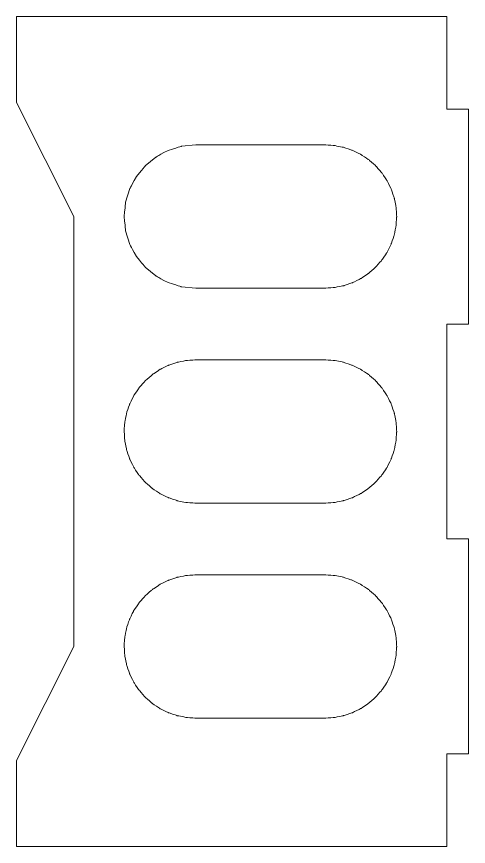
# Model space of a CAD drawing. Header units: inches. Extents: x 17 to 196, y 10 to 268.
# Drawn here: x 133.1 to 196.1, y 9.6 to 125.4 of the extents above; entities that cross this region are included whole.
import ezdxf

# ---------------------------------------------------------------- set-up
doc = ezdxf.new("R2010")
doc.units = ezdxf.units.IN
doc.header["$MEASUREMENT"] = 0
doc.layers.add('Layer 1', color=7, linetype='Continuous')

# ---------------------------------------------------------------- blocks, each defined once
blk = doc.blocks.new('block 3')
at = {"layer": 'Layer 1', "color": 7, "lineweight": 9, "true_color": 0xffffff}
blk.add_lwpolyline([(141.12, 67.45), (141.12, 37.45)], dxfattribs=at)
blk = doc.blocks.new('block 4')
at = {"layer": 'Layer 1', "color": 7, "lineweight": 9, "true_color": 0xffffff}
blk.add_lwpolyline([(141.12, 37.45), (133.12, 21.55)], dxfattribs=at)
blk = doc.blocks.new('block 5')
at = {"layer": 'Layer 1', "color": 7, "lineweight": 9, "true_color": 0xffffff}
blk.add_lwpolyline([(133.12, 21.55), (133.12, 9.55)], dxfattribs=at)
blk = doc.blocks.new('block 6')
at = {"layer": 'Layer 1', "color": 7, "lineweight": 9, "true_color": 0xffffff}
blk.add_lwpolyline([(133.12, 9.55), (193.12, 9.55)], dxfattribs=at)
blk = doc.blocks.new('block 7')
at = {"layer": 'Layer 1', "color": 7, "lineweight": 9, "true_color": 0xffffff}
blk.add_lwpolyline([(193.12, 9.55), (193.12, 22.45)], dxfattribs=at)
blk = doc.blocks.new('block 8')
at = {"layer": 'Layer 1', "color": 7, "lineweight": 9, "true_color": 0xffffff}
blk.add_lwpolyline([(193.12, 22.45), (196.12, 22.45)], dxfattribs=at)
blk = doc.blocks.new('block 9')
at = {"layer": 'Layer 1', "color": 7, "lineweight": 9, "true_color": 0xffffff}
blk.add_lwpolyline([(196.12, 22.45), (196.12, 52.45)], dxfattribs=at)
blk = doc.blocks.new('block 10')
at = {"layer": 'Layer 1', "color": 7, "lineweight": 9, "true_color": 0xffffff}
blk.add_lwpolyline([(196.12, 52.45), (193.12, 52.45)], dxfattribs=at)
blk = doc.blocks.new('block 11')
at = {"layer": 'Layer 1', "color": 7, "lineweight": 9, "true_color": 0xffffff}
blk.add_lwpolyline([(193.12, 52.45), (193.12, 67.45)], dxfattribs=at)
blk = doc.blocks.new('block 12')
at = {"layer": 'Layer 1', "color": 7, "lineweight": 9, "true_color": 0xffffff}
blk.add_lwpolyline([(193.12, 82.45), (193.12, 67.45)], dxfattribs=at)
blk = doc.blocks.new('block 13')
at = {"layer": 'Layer 1', "color": 7, "lineweight": 9, "true_color": 0xffffff}
blk.add_lwpolyline([(196.12, 82.45), (193.12, 82.45)], dxfattribs=at)
blk = doc.blocks.new('block 14')
at = {"layer": 'Layer 1', "color": 7, "lineweight": 9, "true_color": 0xffffff}
blk.add_lwpolyline([(196.12, 112.45), (196.12, 82.45)], dxfattribs=at)
blk = doc.blocks.new('block 15')
at = {"layer": 'Layer 1', "color": 7, "lineweight": 9, "true_color": 0xffffff}
blk.add_lwpolyline([(193.12, 112.45), (196.12, 112.45)], dxfattribs=at)
blk = doc.blocks.new('block 16')
at = {"layer": 'Layer 1', "color": 7, "lineweight": 9, "true_color": 0xffffff}
blk.add_lwpolyline([(193.12, 125.35), (193.12, 112.45)], dxfattribs=at)
blk = doc.blocks.new('block 17')
at = {"layer": 'Layer 1', "color": 7, "lineweight": 9, "true_color": 0xffffff}
blk.add_lwpolyline([(133.12, 125.35), (193.12, 125.35)], dxfattribs=at)
blk = doc.blocks.new('block 18')
at = {"layer": 'Layer 1', "color": 7, "lineweight": 9, "true_color": 0xffffff}
blk.add_lwpolyline([(133.12, 113.35), (133.12, 125.35)], dxfattribs=at)
blk = doc.blocks.new('block 19')
at = {"layer": 'Layer 1', "color": 7, "lineweight": 9, "true_color": 0xffffff}
blk.add_lwpolyline([(141.12, 97.45), (133.12, 113.35)], dxfattribs=at)
blk = doc.blocks.new('block 20')
at = {"layer": 'Layer 1', "color": 7, "lineweight": 9, "true_color": 0xffffff}
blk.add_lwpolyline([(141.12, 67.45), (141.12, 97.45)], dxfattribs=at)
blk = doc.blocks.new('block 21')
at = {"layer": 'Layer 1', "color": 7, "lineweight": 9, "true_color": 0xffffff}
blk.add_lwpolyline([(158.12, 47.45), (176.12, 47.45)], dxfattribs=at)
blk = doc.blocks.new('block 22')
at = {"layer": 'Layer 1', "color": 7, "lineweight": 9, "true_color": 0xffffff}
blk.add_lwpolyline([(176.12, 27.45), (176.15, 27.45), (176.25, 27.46), (176.57, 27.48), (176.95, 27.51), (177.28, 27.53), (177.39, 27.54), (177.44, 27.54), (177.46, 27.54), (177.54, 27.56), (177.84, 27.62), (178.2, 27.69), (178.54, 27.76), (178.65, 27.78), (178.72, 27.8), (178.74, 27.8), (178.8, 27.82), (179.06, 27.91), (179.74, 28.14), (179.86, 28.19), (179.94, 28.21), (180.01, 28.24), (180.1, 28.29), (180.24, 28.36), (180.56, 28.52), (180.88, 28.67), (181.01, 28.74), (181.09, 28.78), (181.15, 28.81), (181.23, 28.86), (181.35, 28.94), (181.95, 29.34), (182.07, 29.42), (182.15, 29.48), (182.21, 29.52), (182.28, 29.58), (182.37, 29.67), (182.64, 29.9), (182.92, 30.14), (183.12, 30.32), (183.17, 30.36), (183.18, 30.37), (183.23, 30.43), (183.31, 30.52), (183.54, 30.78), (183.78, 31.06), (183.98, 31.28), (184.03, 31.34), (184.04, 31.35), (184.07, 31.4), (184.14, 31.49), (184.32, 31.77), (184.54, 32.09), (184.71, 32.35), (184.76, 32.43), (184.78, 32.45), (184.8, 32.49), (184.84, 32.58), (184.98, 32.87), (185.15, 33.21), (185.3, 33.51), (185.34, 33.6), (185.36, 33.64), (185.37, 33.67), (185.4, 33.75), (185.5, 34.04), (185.62, 34.39), (185.72, 34.71), (185.76, 34.82), (185.78, 34.88), (185.79, 34.9), (185.8, 34.97), (185.85, 35.25), (185.93, 35.61), (185.99, 35.95), (186.02, 36.07), (186.03, 36.14), (186.04, 36.22), (186.06, 36.49), (186.1, 37.2), (186.11, 37.34), (186.12, 37.42), (186.12, 37.49), (186.11, 37.59), (186.1, 37.74), (186.08, 38.1), (186.05, 38.46), (186.04, 38.6), (186.04, 38.7), (186.03, 38.77), (186.01, 38.86), (185.99, 38.99), (185.85, 39.7), (185.82, 39.85), (185.8, 39.96), (185.78, 40.03), (185.75, 40.1), (185.71, 40.22), (185.6, 40.55), (185.48, 40.91), (185.39, 41.18), (185.37, 41.25), (185.36, 41.27), (185.33, 41.32), (185.28, 41.43), (185.13, 41.73), (184.96, 42.07), (184.83, 42.35), (184.79, 42.43), (184.78, 42.45), (184.75, 42.49), (184.69, 42.58), (184.51, 42.85), (184.3, 43.17), (184.12, 43.44), (184.06, 43.52), (184.04, 43.55), (184.02, 43.58), (183.96, 43.65), (183.76, 43.88), (183.51, 44.16), (183.29, 44.41), (183.21, 44.49), (183.18, 44.53), (183.16, 44.55), (183.1, 44.6), (182.89, 44.79), (182.6, 45.04), (182.35, 45.26), (182.26, 45.34), (182.2, 45.39), (182.19, 45.4), (182.14, 45.43), (181.91, 45.58), (181.61, 45.79), (181.32, 45.98), (181.21, 46.05), (181.14, 46.1), (181.07, 46.13), (180.98, 46.18), (180.85, 46.24), (180.2, 46.56), (180.08, 46.63), (179.99, 46.67), (179.93, 46.7), (179.84, 46.73), (179.71, 46.77), (179.37, 46.89), (179.02, 47), (178.88, 47.05), (178.78, 47.09), (178.71, 47.11), (178.63, 47.12), (178.5, 47.15), (177.79, 47.29), (177.52, 47.35), (177.45, 47.36), (177.44, 47.36), (177.39, 47.37), (177.28, 47.37), (176.95, 47.4), (176.57, 47.42), (176.25, 47.44), (176.15, 47.45), (176.12, 47.45)], dxfattribs=at)
blk = doc.blocks.new('block 23')
at = {"layer": 'Layer 1', "color": 7, "lineweight": 9, "true_color": 0xffffff}
blk.add_lwpolyline([(176.12, 27.45), (158.12, 27.45)], dxfattribs=at)
blk = doc.blocks.new('block 24')
at = {"layer": 'Layer 1', "color": 7, "lineweight": 9, "true_color": 0xffffff}
blk.add_lwpolyline([(158.12, 47.45), (158.08, 47.45), (157.99, 47.44), (157.67, 47.42), (157.29, 47.4), (156.96, 47.37), (156.85, 47.37), (156.8, 47.36), (156.77, 47.36), (156.69, 47.34), (156.4, 47.28), (156.03, 47.21), (155.7, 47.14), (155.58, 47.12), (155.52, 47.11), (155.5, 47.1), (155.44, 47.08), (155.17, 46.99), (154.49, 46.76), (154.37, 46.72), (154.3, 46.69), (154.23, 46.66), (154.13, 46.61), (154, 46.55), (153.67, 46.38), (153.35, 46.23), (153.23, 46.17), (153.15, 46.13), (153.09, 46.09), (153.01, 46.04), (152.89, 45.96), (152.29, 45.56), (152.17, 45.48), (152.08, 45.42), (152.02, 45.38), (151.96, 45.32), (151.86, 45.24), (151.6, 45.01), (151.32, 44.76), (151.11, 44.58), (151.07, 44.54), (151.05, 44.53), (151.01, 44.48), (150.93, 44.38), (150.7, 44.13), (150.45, 43.84), (150.26, 43.63), (150.21, 43.57), (150.19, 43.55), (150.16, 43.5), (150.1, 43.41), (149.91, 43.13), (149.7, 42.81), (149.53, 42.55), (149.47, 42.48), (149.46, 42.45), (149.44, 42.41), (149.4, 42.32), (149.25, 42.03), (149.08, 41.69), (148.94, 41.4), (148.89, 41.3), (148.87, 41.26), (148.86, 41.24), (148.84, 41.15), (148.74, 40.87), (148.62, 40.51), (148.51, 40.19), (148.47, 40.08), (148.45, 40.02), (148.45, 40.01), (148.44, 39.93), (148.38, 39.66), (148.31, 39.29), (148.24, 38.95), (148.22, 38.83), (148.2, 38.76), (148.2, 38.68), (148.18, 38.42), (148.13, 37.7), (148.13, 37.57), (148.12, 37.48), (148.12, 37.41), (148.13, 37.31), (148.14, 37.16), (148.16, 36.81), (148.18, 36.45), (148.19, 36.3), (148.2, 36.2), (148.21, 36.13), (148.22, 36.05), (148.25, 35.91), (148.39, 35.21), (148.42, 35.06), (148.44, 34.95), (148.46, 34.87), (148.48, 34.8), (148.52, 34.68), (148.63, 34.35), (148.75, 33.99), (148.84, 33.72), (148.87, 33.65), (148.87, 33.64), (148.9, 33.58), (148.95, 33.48), (149.1, 33.17), (149.27, 32.83), (149.41, 32.55), (149.45, 32.47), (149.46, 32.45), (149.48, 32.41), (149.54, 32.32), (149.72, 32.05), (149.94, 31.73), (150.12, 31.47), (150.17, 31.38), (150.2, 31.35), (150.22, 31.33), (150.28, 31.26), (150.48, 31.03), (150.73, 30.74), (150.95, 30.49), (151.02, 30.41), (151.06, 30.37), (151.07, 30.35), (151.13, 30.3), (151.35, 30.11), (151.63, 29.87), (151.89, 29.64), (151.98, 29.56), (152.03, 29.52), (152.05, 29.51), (152.1, 29.47), (152.32, 29.32), (152.63, 29.12), (152.92, 28.92), (153.03, 28.85), (153.1, 28.8), (153.16, 28.77), (153.26, 28.72), (153.39, 28.66), (154.03, 28.34), (154.16, 28.28), (154.25, 28.23), (154.31, 28.21), (154.4, 28.18), (154.53, 28.13), (154.87, 28.02), (155.21, 27.9), (155.35, 27.85), (155.46, 27.82), (155.53, 27.79), (155.61, 27.78), (155.73, 27.75), (156.44, 27.61), (156.72, 27.55), (156.78, 27.54), (156.8, 27.54), (156.85, 27.54), (156.96, 27.53), (157.29, 27.51), (157.67, 27.48), (157.99, 27.46), (158.08, 27.45), (158.12, 27.45)], dxfattribs=at)
blk = doc.blocks.new('block 25')
at = {"layer": 'Layer 1', "color": 7, "lineweight": 9, "true_color": 0xffffff}
blk.add_open_spline([(158.12, 107.45), (158.12, 107.45), (156.1, 107.25), (156.1, 107.25), (156.1, 107.25), (156.1, 107.25), (154.23, 106.67), (152.53, 105.74), (152.53, 105.74), (152.53, 105.74), (152.53, 105.74), (151.05, 104.52), (151.05, 104.52), (151.05, 104.52), (151.05, 104.52), (149.83, 103.04), (148.9, 101.34), (148.9, 101.34), (148.9, 101.34), (148.9, 101.34), (148.32, 99.47), (148.32, 99.47), (148.32, 99.47), (148.32, 99.47), (148.12, 97.45), (148.32, 95.44), (148.32, 95.44), (148.32, 95.44), (148.32, 95.44), (148.9, 93.56), (148.9, 93.56), (148.9, 93.56), (148.9, 93.56), (149.83, 91.86), (151.05, 90.38), (151.05, 90.38), (151.05, 90.38), (151.05, 90.38), (152.53, 89.16), (152.53, 89.16), (152.53, 89.16), (152.53, 89.16), (154.23, 88.24), (156.1, 87.65), (156.1, 87.65), (156.1, 87.65), (156.1, 87.65), (158.12, 87.45), (158.12, 87.45)], degree=3, knots=[0, 0, 0, 0, 1, 1, 1, 2, 2, 2, 3, 3, 3, 4, 4, 4, 5, 5, 5, 6, 6, 6, 7, 7, 7, 8, 8, 8, 9, 9, 9, 10, 10, 10, 11, 11, 11, 12, 12, 12, 13, 13, 13, 14, 14, 14, 15, 15, 15, 16, 16, 16, 16], dxfattribs=at)
blk = doc.blocks.new('block 26')
at = {"layer": 'Layer 1', "color": 7, "lineweight": 9, "true_color": 0xffffff}
blk.add_lwpolyline([(176.12, 107.45), (158.12, 107.45)], dxfattribs=at)
blk = doc.blocks.new('block 27')
at = {"layer": 'Layer 1', "color": 7, "lineweight": 9, "true_color": 0xffffff}
blk.add_lwpolyline([(176.12, 87.45), (176.15, 87.45), (176.25, 87.46), (176.57, 87.48), (176.95, 87.51), (177.28, 87.53), (177.39, 87.54), (177.44, 87.54), (177.46, 87.54), (177.54, 87.56), (177.84, 87.62), (178.2, 87.69), (178.54, 87.76), (178.65, 87.78), (178.72, 87.8), (178.74, 87.8), (178.8, 87.82), (179.06, 87.91), (179.74, 88.14), (179.86, 88.19), (179.94, 88.21), (180.01, 88.24), (180.1, 88.29), (180.24, 88.36), (180.56, 88.52), (180.88, 88.67), (181.01, 88.74), (181.09, 88.78), (181.15, 88.81), (181.23, 88.86), (181.35, 88.94), (181.95, 89.34), (182.07, 89.42), (182.15, 89.48), (182.21, 89.52), (182.28, 89.58), (182.37, 89.67), (182.64, 89.9), (182.92, 90.14), (183.12, 90.32), (183.17, 90.36), (183.18, 90.37), (183.23, 90.43), (183.31, 90.52), (183.54, 90.78), (183.78, 91.06), (183.98, 91.28), (184.03, 91.34), (184.04, 91.35), (184.07, 91.4), (184.14, 91.49), (184.32, 91.77), (184.54, 92.09), (184.71, 92.35), (184.76, 92.43), (184.78, 92.45), (184.8, 92.49), (184.84, 92.58), (184.98, 92.87), (185.15, 93.21), (185.3, 93.51), (185.34, 93.6), (185.36, 93.64), (185.37, 93.67), (185.4, 93.75), (185.5, 94.04), (185.62, 94.39), (185.72, 94.71), (185.76, 94.82), (185.78, 94.88), (185.79, 94.9), (185.8, 94.97), (185.85, 95.25), (185.93, 95.61), (185.99, 95.95), (186.02, 96.07), (186.03, 96.14), (186.04, 96.22), (186.06, 96.49), (186.1, 97.2), (186.11, 97.34), (186.12, 97.42), (186.12, 97.49), (186.11, 97.59), (186.1, 97.74), (186.08, 98.1), (186.05, 98.46), (186.04, 98.6), (186.04, 98.7), (186.03, 98.77), (186.01, 98.86), (185.99, 98.99), (185.85, 99.7), (185.82, 99.85), (185.8, 99.96), (185.78, 100.03), (185.75, 100.1), (185.71, 100.22), (185.6, 100.55), (185.48, 100.91), (185.39, 101.18), (185.37, 101.25), (185.36, 101.27), (185.33, 101.32), (185.28, 101.43), (185.13, 101.73), (184.96, 102.07), (184.83, 102.35), (184.79, 102.43), (184.78, 102.45), (184.75, 102.49), (184.69, 102.58), (184.51, 102.85), (184.3, 103.17), (184.12, 103.44), (184.06, 103.52), (184.04, 103.55), (184.02, 103.58), (183.96, 103.65), (183.76, 103.88), (183.51, 104.16), (183.29, 104.41), (183.21, 104.49), (183.18, 104.53), (183.16, 104.55), (183.1, 104.6), (182.89, 104.79), (182.6, 105.04), (182.35, 105.26), (182.26, 105.34), (182.2, 105.39), (182.19, 105.4), (182.14, 105.43), (181.91, 105.58), (181.61, 105.79), (181.32, 105.98), (181.21, 106.05), (181.14, 106.1), (181.07, 106.13), (180.98, 106.18), (180.85, 106.24), (180.2, 106.56), (180.08, 106.63), (179.99, 106.67), (179.93, 106.7), (179.84, 106.73), (179.71, 106.77), (179.37, 106.89), (179.02, 107), (178.88, 107.05), (178.78, 107.09), (178.71, 107.11), (178.63, 107.12), (178.5, 107.15), (177.79, 107.29), (177.52, 107.35), (177.45, 107.36), (177.44, 107.36), (177.39, 107.37), (177.28, 107.37), (176.95, 107.4), (176.57, 107.42), (176.25, 107.44), (176.15, 107.45), (176.12, 107.45)], dxfattribs=at)
blk = doc.blocks.new('block 28')
at = {"layer": 'Layer 1', "color": 7, "lineweight": 9, "true_color": 0xffffff}
blk.add_lwpolyline([(158.12, 87.45), (176.12, 87.45)], dxfattribs=at)
blk = doc.blocks.new('block 29')
at = {"layer": 'Layer 1', "color": 7, "lineweight": 9, "true_color": 0xffffff}
blk.add_lwpolyline([(158.12, 77.45), (176.12, 77.45)], dxfattribs=at)
blk = doc.blocks.new('block 30')
at = {"layer": 'Layer 1', "color": 7, "lineweight": 9, "true_color": 0xffffff}
blk.add_lwpolyline([(176.12, 57.45), (176.15, 57.45), (176.25, 57.46), (176.57, 57.48), (176.95, 57.51), (177.28, 57.53), (177.39, 57.54), (177.44, 57.54), (177.46, 57.54), (177.54, 57.56), (177.84, 57.62), (178.2, 57.69), (178.54, 57.76), (178.65, 57.78), (178.72, 57.8), (178.74, 57.8), (178.8, 57.82), (179.06, 57.91), (179.74, 58.14), (179.86, 58.19), (179.94, 58.21), (180.01, 58.24), (180.1, 58.29), (180.24, 58.36), (180.56, 58.52), (180.88, 58.67), (181.01, 58.74), (181.09, 58.78), (181.15, 58.81), (181.23, 58.86), (181.35, 58.94), (181.95, 59.34), (182.07, 59.42), (182.15, 59.48), (182.21, 59.52), (182.28, 59.58), (182.37, 59.67), (182.64, 59.9), (182.92, 60.14), (183.12, 60.32), (183.17, 60.36), (183.18, 60.37), (183.23, 60.43), (183.31, 60.52), (183.54, 60.78), (183.78, 61.06), (183.98, 61.28), (184.03, 61.34), (184.04, 61.35), (184.07, 61.4), (184.14, 61.49), (184.32, 61.77), (184.54, 62.09), (184.71, 62.35), (184.76, 62.43), (184.78, 62.45), (184.8, 62.49), (184.84, 62.58), (184.98, 62.87), (185.15, 63.21), (185.3, 63.51), (185.34, 63.6), (185.36, 63.64), (185.37, 63.67), (185.4, 63.75), (185.5, 64.04), (185.62, 64.39), (185.72, 64.71), (185.76, 64.82), (185.78, 64.88), (185.79, 64.9), (185.8, 64.97), (185.85, 65.25), (185.93, 65.61), (185.99, 65.95), (186.02, 66.07), (186.03, 66.14), (186.04, 66.22), (186.06, 66.49), (186.1, 67.2), (186.11, 67.34), (186.12, 67.42), (186.12, 67.49), (186.11, 67.59), (186.1, 67.74), (186.08, 68.1), (186.05, 68.46), (186.04, 68.6), (186.04, 68.7), (186.03, 68.77), (186.01, 68.86), (185.99, 68.99), (185.85, 69.7), (185.82, 69.85), (185.8, 69.96), (185.78, 70.03), (185.75, 70.1), (185.71, 70.22), (185.6, 70.55), (185.48, 70.91), (185.39, 71.18), (185.37, 71.25), (185.36, 71.27), (185.33, 71.32), (185.28, 71.43), (185.13, 71.73), (184.96, 72.07), (184.83, 72.35), (184.79, 72.43), (184.78, 72.45), (184.75, 72.49), (184.69, 72.58), (184.51, 72.85), (184.3, 73.17), (184.12, 73.44), (184.06, 73.52), (184.04, 73.55), (184.02, 73.58), (183.96, 73.65), (183.76, 73.88), (183.51, 74.16), (183.29, 74.41), (183.21, 74.49), (183.18, 74.53), (183.16, 74.55), (183.1, 74.6), (182.89, 74.79), (182.6, 75.04), (182.35, 75.26), (182.26, 75.34), (182.2, 75.39), (182.19, 75.4), (182.14, 75.43), (181.91, 75.58), (181.61, 75.79), (181.32, 75.98), (181.21, 76.05), (181.14, 76.1), (181.07, 76.13), (180.98, 76.18), (180.85, 76.24), (180.2, 76.56), (180.08, 76.63), (179.99, 76.67), (179.93, 76.7), (179.84, 76.73), (179.71, 76.77), (179.37, 76.89), (179.02, 77), (178.88, 77.05), (178.78, 77.09), (178.71, 77.11), (178.63, 77.12), (178.5, 77.15), (177.79, 77.29), (177.52, 77.35), (177.45, 77.36), (177.44, 77.36), (177.39, 77.37), (177.28, 77.37), (176.95, 77.4), (176.57, 77.42), (176.25, 77.44), (176.15, 77.45), (176.12, 77.45)], dxfattribs=at)
blk = doc.blocks.new('block 31')
at = {"layer": 'Layer 1', "color": 7, "lineweight": 9, "true_color": 0xffffff}
blk.add_lwpolyline([(176.12, 57.45), (158.12, 57.45)], dxfattribs=at)
blk = doc.blocks.new('block 32')
at = {"layer": 'Layer 1', "color": 7, "lineweight": 9, "true_color": 0xffffff}
blk.add_lwpolyline([(158.12, 77.45), (158.08, 77.45), (157.99, 77.44), (157.67, 77.42), (157.29, 77.4), (156.96, 77.37), (156.85, 77.37), (156.8, 77.36), (156.77, 77.36), (156.69, 77.34), (156.4, 77.28), (156.03, 77.21), (155.7, 77.14), (155.58, 77.12), (155.52, 77.11), (155.5, 77.1), (155.44, 77.08), (155.17, 76.99), (154.49, 76.76), (154.37, 76.72), (154.3, 76.69), (154.23, 76.66), (154.13, 76.61), (154, 76.55), (153.67, 76.38), (153.35, 76.23), (153.23, 76.17), (153.15, 76.13), (153.09, 76.09), (153.01, 76.04), (152.89, 75.96), (152.29, 75.56), (152.17, 75.48), (152.08, 75.42), (152.02, 75.38), (151.96, 75.32), (151.86, 75.24), (151.6, 75.01), (151.32, 74.76), (151.11, 74.58), (151.07, 74.54), (151.05, 74.53), (151.01, 74.48), (150.93, 74.38), (150.7, 74.13), (150.45, 73.84), (150.26, 73.63), (150.21, 73.57), (150.19, 73.55), (150.16, 73.5), (150.1, 73.41), (149.91, 73.13), (149.7, 72.81), (149.53, 72.55), (149.47, 72.48), (149.46, 72.45), (149.44, 72.41), (149.4, 72.32), (149.25, 72.03), (149.08, 71.69), (148.94, 71.4), (148.89, 71.3), (148.87, 71.26), (148.86, 71.24), (148.84, 71.15), (148.74, 70.87), (148.62, 70.51), (148.51, 70.19), (148.47, 70.08), (148.45, 70.02), (148.45, 70.01), (148.44, 69.93), (148.38, 69.66), (148.31, 69.29), (148.24, 68.95), (148.22, 68.83), (148.2, 68.76), (148.2, 68.68), (148.18, 68.42), (148.13, 67.7), (148.13, 67.57), (148.12, 67.48), (148.12, 67.41), (148.13, 67.31), (148.14, 67.16), (148.16, 66.81), (148.18, 66.45), (148.19, 66.3), (148.2, 66.2), (148.21, 66.13), (148.22, 66.05), (148.25, 65.91), (148.39, 65.21), (148.42, 65.06), (148.44, 64.95), (148.46, 64.87), (148.48, 64.8), (148.52, 64.68), (148.63, 64.35), (148.75, 63.99), (148.84, 63.72), (148.87, 63.65), (148.87, 63.64), (148.9, 63.58), (148.95, 63.48), (149.1, 63.17), (149.27, 62.83), (149.41, 62.55), (149.45, 62.47), (149.46, 62.45), (149.48, 62.41), (149.54, 62.32), (149.72, 62.05), (149.94, 61.73), (150.12, 61.47), (150.17, 61.38), (150.2, 61.35), (150.22, 61.33), (150.28, 61.26), (150.48, 61.03), (150.73, 60.74), (150.95, 60.49), (151.02, 60.41), (151.06, 60.37), (151.07, 60.35), (151.13, 60.3), (151.35, 60.11), (151.63, 59.87), (151.89, 59.64), (151.98, 59.56), (152.03, 59.52), (152.05, 59.51), (152.1, 59.47), (152.32, 59.32), (152.63, 59.12), (152.92, 58.92), (153.03, 58.85), (153.1, 58.8), (153.16, 58.77), (153.26, 58.72), (153.39, 58.66), (154.03, 58.34), (154.16, 58.28), (154.25, 58.23), (154.31, 58.21), (154.4, 58.18), (154.53, 58.13), (154.87, 58.02), (155.21, 57.9), (155.35, 57.85), (155.46, 57.82), (155.53, 57.79), (155.61, 57.78), (155.73, 57.75), (156.44, 57.61), (156.72, 57.55), (156.78, 57.54), (156.8, 57.54), (156.85, 57.54), (156.96, 57.53), (157.29, 57.51), (157.67, 57.48), (157.99, 57.46), (158.08, 57.45), (158.12, 57.45)], dxfattribs=at)
blk = doc.blocks.new('block 2')
at = {"layer": 'Layer 1'}
for name in ['block 17', 'block 18', 'block 16', 'block 19', 'block 15', 'block 14', 'block 25', 'block 26', 'block 27', 'block 20', 'block 28', 'block 12', 'block 13', 'block 32', 'block 29', 'block 30', 'block 3', 'block 11', 'block 31', 'block 10', 'block 9', 'block 24', 'block 21', 'block 22', 'block 4', 'block 23', 'block 7', 'block 8', 'block 5', 'block 6']:
    blk.add_blockref(name, (0, 0), dxfattribs=at)

msp = doc.modelspace()

# ---------------------------------------------------------------- block references
at = {"layer": 'Layer 1'}
msp.add_blockref('block 2', (0, 0), dxfattribs=at)

doc.saveas('drawing.dxf')
